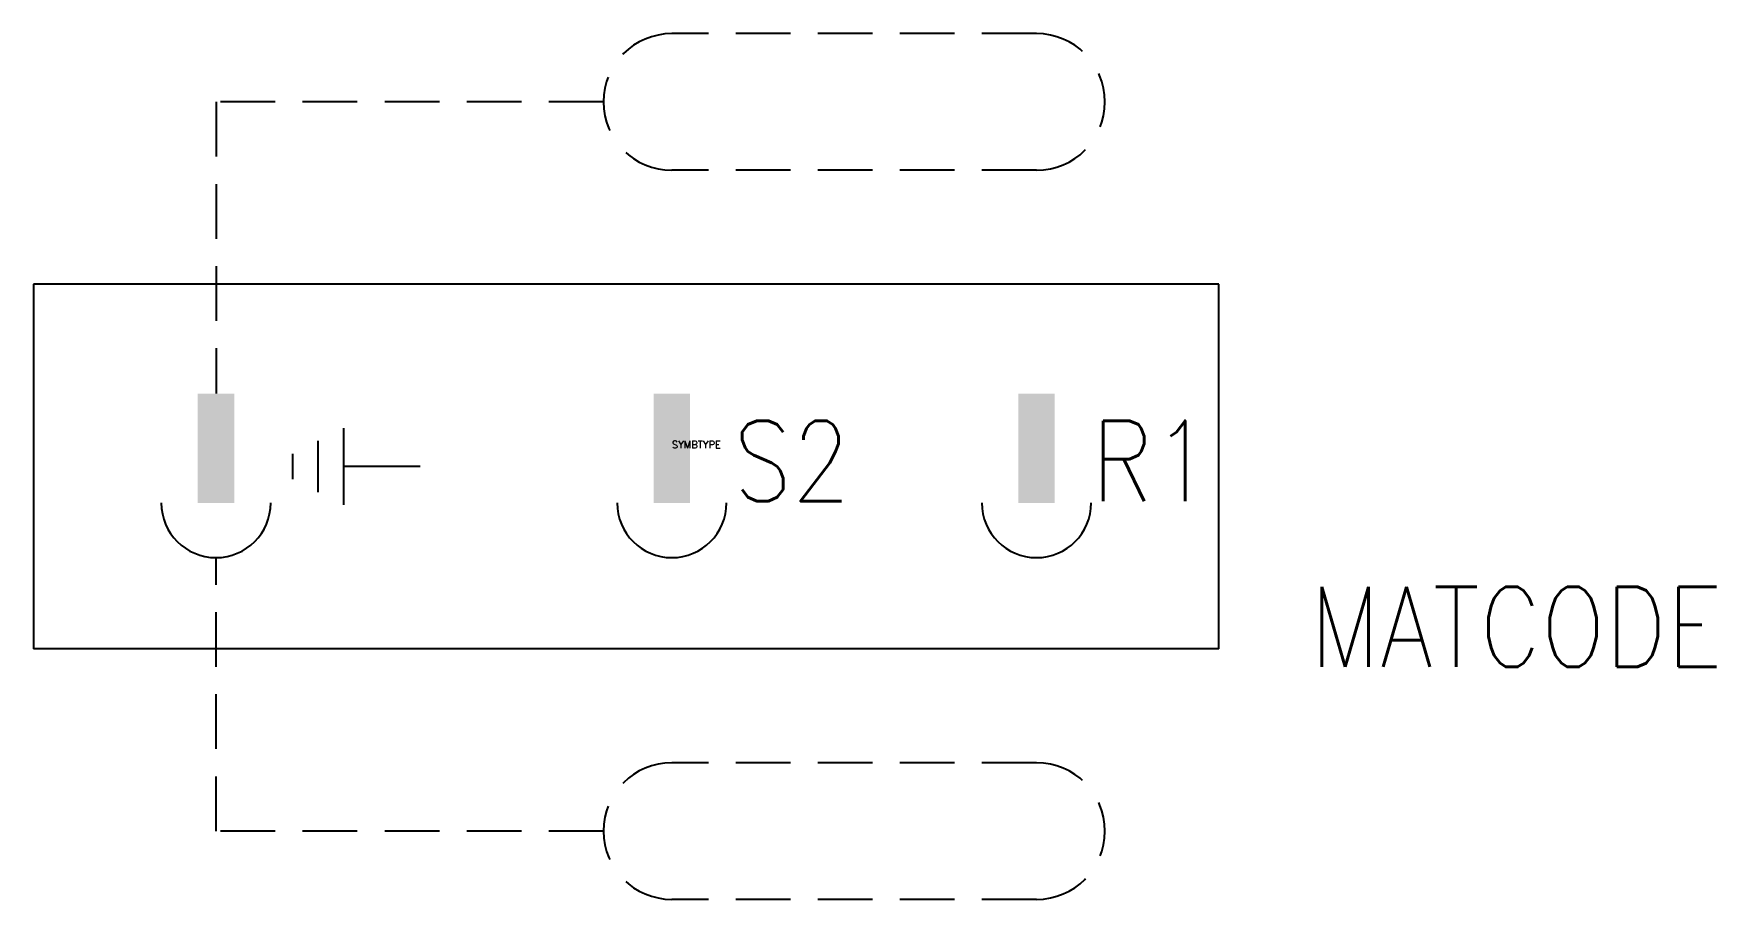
# Model space of a CAD drawing. Extents: x 97.5 to 143.6, y 173.6 to 197.4.
import ezdxf

# ---------------------------------------------------------------- set-up
doc = ezdxf.new("R2010")
doc.units = 0
doc.header["$LTSCALE"] = 6
doc.header["$MEASUREMENT"] = 0
doc.linetypes.add('DASHED', pattern=[0.75, 0.5, -0.25])
doc.linetypes.add('HIDDEN', pattern=[0.375, 0.25, -0.125])
doc.layers.get('0').update_dxf_attribs({"linetype": 'CONTINUOUS'})
for name, color, linetype in [('1', 8, 'CONTINUOUS'), ('12', 30, 'DASHED'), ('20', 8, 'CONTINUOUS')]:
    doc.layers.add(name, color=color, linetype=linetype)
doc.styles.add('ROMANS', font='ROMANS', dxfattribs={"width": 0.85})
doc.styles.get("Standard").update_dxf_attribs({"font": 'simplex', "width": 0.85})

msp = doc.modelspace()

# ---------------------------------------------------------------- linework, layer by layer
at = {"layer": '1'}
for p, q in [((130, 190.5), (97.5, 190.5)), ((97.5, 190.5), (97.5, 180.5)), ((130, 180.5), (130, 190.5)), ((105.998, 186.55), (105.998, 184.45)), ((105.298, 184.8), (105.298, 186.2)), ((104.598, 185.85), (104.598, 185.15)), ((108.098, 185.5), (105.998, 185.5)), ((130, 180.5), (97.5, 180.5))]:
    msp.add_line(p, q, dxfattribs=at)
for centre in [(102.5, 184.5), (115, 184.5), (125, 184.5)]:
    msp.add_arc(centre, 1.5, 180, 0, dxfattribs=at)
for points in [[(102, 184.5), (103, 184.5), (102, 187.5), (103, 187.5)], [(114.5, 184.5), (115.5, 184.5), (114.5, 187.5), (115.5, 187.5)], [(124.5, 184.5), (125.5, 184.5), (124.5, 187.5), (125.5, 187.5)]]:
    msp.add_solid(points, dxfattribs=at)
at = {"layer": '20', "linetype": 'HIDDEN'}
for p, q in [((125, 197.375), (115, 197.375)), ((102.5, 195.5), (102.5, 187.5)), ((113.125, 195.5), (102.5, 195.5)), ((125, 193.625), (115, 193.625)), ((102.5, 175.5), (102.5, 183)), ((125, 177.375), (115, 177.375)), ((113.125, 175.5), (102.5, 175.5)), ((125, 173.625), (115, 173.625))]:
    msp.add_line(p, q, dxfattribs=at)
for centre, start, end in [((115, 195.5), 90, 270), ((125, 195.5), 270, 90), ((115, 175.5), 90, 270), ((125, 175.5), 270, 90)]:
    msp.add_arc(centre, 1.875, start, end, dxfattribs=at)

# ---------------------------------------------------------------- texts
at = {"flags": 1}
msp.add_attdef('SYMBTYPE', (115, 186), 'GN', height=0.2, dxfattribs=at)
at = {"layer": '1', "width": 0.85}
for s, p in [('S2', (116.686, 184.553)), ('R1', (126.51, 184.553))]:
    msp.add_text(s, height=2.2, dxfattribs=at).set_placement(p)
at = {"layer": '12', "style": 'ROMANS', "width": 0.85}
msp.add_attdef('MATCODE', (132.5, 180), '', height=2.2, dxfattribs=at)

doc.saveas('drawing.dxf')
